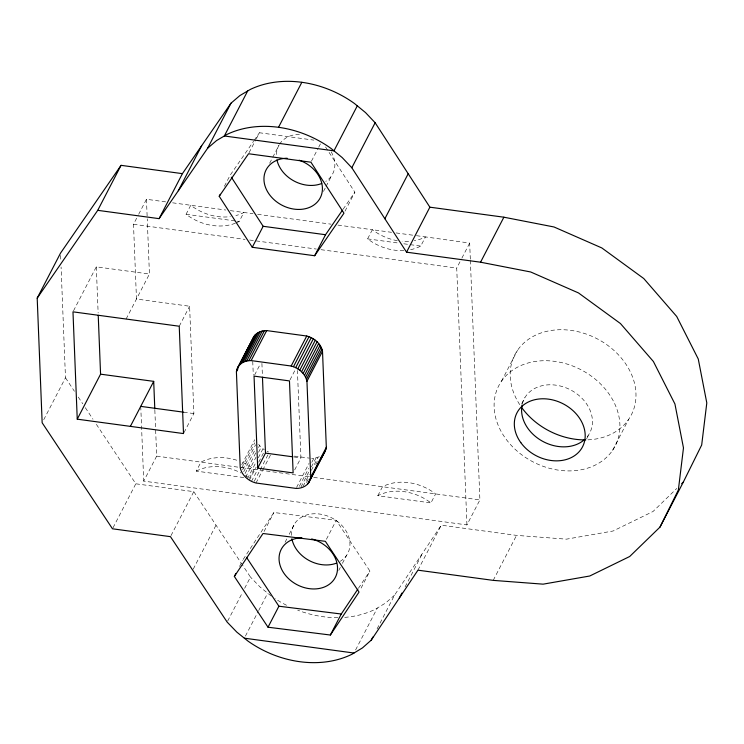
<?xml version="1.0" encoding="UTF-8"?>
<svg xmlns="http://www.w3.org/2000/svg" width="744" height="744" viewBox="0 0 744 744"><rect width="100%" height="100%" fill="white"/><g stroke="black" fill="none" stroke-linecap="round" stroke-linejoin="round"><path stroke-width="0.56" stroke-dasharray="3.72 2.79" d="M377.078 628.885L394.562 595.135L441.257 525.19L516.541 535.382L566.435 539.168L613.084 531.002L653.027 511.5L676.761 488.464M405.099 586.914L422.592 553.155M73.507 310.815L96.302 266.836L149.432 274.034L147.238 218.829M184.028 432.571L193.877 413.571L189.608 306.24L136.478 299.032L133.502 224.288L138.161 215.286M138.682 214.281L146.456 199.28L165.763 201.894M43.747 419.709L65.481 377.785L61.073 266.975M126.108 319.037L149.432 274.034M235.346 223.228A46.156 36.568 27.4 0 1 186.074 214.281L190.734 205.279A46.156 36.568 27.4 0 0 230.417 216.634M224.409 186.288L230.11 175.286L253.574 141.258M249.063 152.752L255.806 139.751M256.327 138.747L259.433 132.748L313.875 140.123M179.239 326.235L189.608 306.24M236.341 222.828A46.156 36.568 27.4 0 0 239.205 221.48L243.865 212.477L253.044 213.705M269.644 163.252L272.239 158.249M272.76 157.244L278.972 145.247A30.467 24.134 27.4 0 0 276.442 156.5M113.023 527.775L135.817 483.795L95.539 423.076M470.375 260.428L479.899 499.912L466.934 524.92L143.722 481.126L156.677 456.119L155.626 429.669M311.438 161.206L318.181 148.196M318.702 147.2L320.776 143.201M323.473 191.431L325.547 187.432M326.067 186.428L331.768 175.435M243.772 477.555L196.286 471.119L200.954 462.117A46.156 36.568 27.4 0 1 238.536 460.843M170.99 535.634L193.784 491.654L135.817 483.795M254.569 375.106L260.27 364.104M345.002 211.194L354.86 192.194L328.671 151.785M241.781 464.73L254.746 439.732M241.8 467.762L254.755 442.754M242.618 469.762L255.583 444.763M289.993 379.914L295.694 368.912M193.226 569.151L216.03 525.162M243.716 471.696L255.638 448.697M245.064 473.547L255.955 452.538M258.549 447.535L259.582 445.535L258.233 443.694M403.871 250.542A46.156 36.568 27.4 0 1 367.601 238.88L372.363 229.71L391.577 232.314M245.613 477.257L255.983 457.253M258.577 452.259L261.172 447.256L259.582 445.535M247.408 478.82L255.703 462.815M258.298 457.811L262.967 448.809L261.172 447.256M249.426 478.318L254.085 469.315A46.156 36.568 27.4 0 0 242.2 462.303M249.379 480.196L256.122 467.186M258.717 462.191L263.897 452.185M251.491 481.359L257.722 469.362M254.234 481.303L268.231 454.296M256.001 483.005L262.223 470.999M262.744 470.003L270.518 454.993M239.531 566.454L242.646 560.455M243.158 559.451L273.904 512.504L336.251 520.316L369.926 571.067L360.068 590.076M294.689 469.91L300.911 457.913L297.433 370.512M264.055 531.504L273.904 512.504M410.604 249.677A46.156 36.568 27.4 0 0 420.741 246.078L425.494 236.908L469.678 243.074L470.329 259.275M296.568 487.432L309.011 463.428M227.673 621.063L242.516 592.429M244.637 588.337L250.468 577.084L242.172 564.584M299.339 486.344L308.676 468.339M311.783 462.34L313.856 458.341L319.948 456.537M300.985 486.995L308.769 471.994M311.364 466.99L316.023 457.997M303.031 486.39L309.253 474.393M311.327 470.394L318.069 457.383M306.472 482.54L309.578 476.541M315.8 464.535L317.353 461.531M285.073 542.274L287.137 538.275M289.211 534.276L294.922 523.274M245.408 636.129L258.14 611.587M258.67 610.564L267.682 593.182M466.934 524.92L456.723 268.082L461.382 259.079M461.903 258.075L469.678 243.074M326.402 539.316L336.251 520.316M338.762 570.434L340.315 567.43M342.389 563.431L346.537 555.433M377.822 495.718L382.49 486.716A46.156 36.568 27.4 0 1 435.621 493.914L430.953 502.916A46.156 36.568 27.4 0 0 377.822 495.718L430.953 502.916M355.595 649.958L377.329 608.034M501.484 381.226L517.554 350.219M417.942 570.174L441.257 525.19M521.702 403.76L524.818 397.761M493.216 580.376L516.541 535.382M586.616 438.876L589.211 433.882M612.544 450.418A65.546 51.931 27.4 0 0 554.847 361.379A65.546 51.931 27.4 0 0 503.642 435.659A65.546 51.931 27.4 0 0 612.544 450.418L628.615 419.411M358.45 588.253L369.926 571.067M254.225 140.309L259.433 132.748M343.124 209.213L354.86 192.194M394.562 595.135L385.773 602.9L375.469 609.169A94.944 75.218 27.4 0 1 343.542 617.455M311.606 458.425L313.856 458.341M257.638 214.328L331.061 224.167M337.943 225.097L372.363 229.71A46.156 36.568 27.4 0 0 397.333 240.684M396.096 232.928L415.319 235.532M416.445 235.681L425.494 236.908A46.156 36.568 27.4 0 1 414.259 240.721M172.571 202.814L225.785 210.031M230.305 210.636L243.865 212.477A46.156 36.568 27.4 0 1 235.885 215.565M186.074 214.281L235.811 221.024M236.945 221.173L239.205 221.48M367.601 238.88L399.258 243.167M403.778 243.781L420.741 246.078M133.502 224.288L245.074 239.401M249.677 240.024L316.386 249.063M320.99 249.686L456.723 268.082M183.703 412.195L193.877 413.571M294.438 456.1L309.309 458.118M294.047 456.983L300.911 457.913M156.677 456.119L309.113 476.774M313.708 477.397L479.899 499.912M267.049 451.357L268.528 451.98M262.967 448.809L264.278 449.729M271.337 596.121L260.214 587.165L250.468 577.084M193.784 491.654L241.54 563.626M65.481 377.785L74.437 391.279M78.269 397.054L82.751 403.806M85.309 407.656L92.981 419.225M325.547 146.968L328.048 150.818M261.916 363.407L262.418 376.055M252.746 361.389L253.295 375.264M146.456 199.28L147.191 217.676M154.845 410.121L155.58 428.516M140.746 406.373L143.722 481.126M96.302 266.836L98.143 313.001M60.617 255.434L60.85 261.209M408.623 241.372A46.156 36.568 27.4 0 1 402.076 241.279M196.286 471.119A46.156 36.568 27.4 0 1 241.103 473.026M245.39 475.5A46.156 36.568 27.4 0 1 247.845 477.155M331.182 151.832A30.467 24.134 27.4 0 1 325.714 181.434M279.493 144.252A30.467 24.134 27.4 0 1 301.748 134.273M291.509 535.392A30.467 24.134 27.4 0 1 332.168 518.094A30.467 24.134 27.4 0 1 340.287 561.274M519.721 404.652A65.546 51.931 27.4 0 1 545.947 331.517A65.546 51.931 27.4 0 1 632.521 376.901A65.546 51.931 27.4 0 1 586.914 439.881M522.325 403.834A36.93 29.258 27.4 0 1 570.611 389.912A36.93 29.258 27.4 0 1 586.644 437.444M337.916 617.659A94.944 75.218 27.4 0 1 297.712 610.192M286.542 605.263A94.944 75.218 27.4 0 1 275.001 598.613"/><path stroke-width="1.12" d="M236.406 371.73L237.457 368.029L253.964 336.362C256.782 332.308 261.879 330.466 266.687 330.587L306.733 336.018C314.117 337.888 320.915 343.616 322.505 351.28L326.328 447.293L325.277 450.994L308.769 482.661C305.951 486.716 300.855 488.548 296.047 488.427L256.001 483.005C248.617 481.136 241.819 475.407 240.228 467.734L236.406 371.73L237.968 368.726M308.769 482.661L310.769 477.295L306.947 381.291C305.366 373.618 298.567 367.889 291.174 366.02L251.128 360.598C245.706 360.412 239.847 362.914 237.457 368.029M659.984 527.115L678.361 489.998L683.476 447.925L674.938 404.001L653.39 361.491L620.431 323.528L578.488 292.931L530.686 271.978L480.559 262.204L406.55 252.179L351.819 167.744L342.194 157.579L331.173 148.54A94.944 75.218 27.4 0 0 226.985 134.422L216.56 140.56L207.65 148.205L159.086 218.652L97.734 210.338L37.2 298.121L42.157 422.778L112.493 528.798L170.46 536.656L227.143 622.086L236.88 632.177L248.012 641.114A94.944 75.218 27.4 0 0 352.144 654.162L362.458 647.903L371.247 640.138L417.942 570.174L493.216 580.376L543.111 584.161L589.75 576.005L629.694 556.503L659.984 527.115L683.308 482.112L701.685 445.005L706.8 402.932L698.263 359.008L676.724 316.488L643.755 278.526L601.822 247.938L554.01 226.976L503.883 217.202L429.874 207.176L375.143 122.751L365.518 112.586L354.497 103.537A94.916 75.2 27.4 0 0 250.309 89.42L239.893 95.567L230.975 103.211L182.41 173.65L159.086 218.652M371.247 640.138L372.837 637.069M399.268 598.157L401.918 593.052M37.2 298.121L60.524 253.127L121.058 165.335L182.41 173.65M97.734 210.338L121.058 165.335M178.318 190.752L201.643 145.75M207.65 148.205L230.975 103.211M77.246 419.17L72.977 311.838L179.239 326.235L183.508 433.575L77.246 419.17L100.57 374.167L98.227 315.307M247.668 90.982L224.335 135.985L333.972 150.837L357.297 105.834M219.22 196.295L248.552 153.748L310.918 162.201L343.97 213.193L314.647 255.741L252.272 247.287L219.22 196.295L220.261 194.296M278.516 127.308L301.841 82.305M130.377 426.368L153.701 381.365L100.57 374.167M252.272 247.287L263.153 226.288L231.356 177.212M236.787 369.824L253.964 336.362M239.624 364.867L255.183 334.865M241.093 363.574L256.652 333.563M242.786 362.486L258.335 332.475M244.664 361.631L260.223 331.629M246.71 361.026L262.26 331.024M248.877 360.682L264.427 330.671M251.128 360.598L266.687 330.587M351.819 167.744L375.143 122.751M314.647 255.741L325.528 234.732L342.473 210.152M291.174 366.02L306.733 336.018M293.462 366.718L309.02 336.716M295.684 367.657L311.234 337.655M297.795 368.829L313.345 338.827M299.767 370.205L315.317 340.203M301.562 371.768L317.111 341.756M303.152 373.479L318.702 343.477M384.871 218.736L408.196 173.733M304.501 375.32L320.05 345.318M257.712 468.116L254.048 376.111L289.472 380.909L293.127 472.914L257.712 468.116L265.487 453.115L262.465 377.208M305.598 377.255L321.148 347.253M306.416 379.254L321.975 349.252M306.947 381.291L322.505 351.28M234.351 576.451L263.013 533.504L325.361 541.316L359.036 592.075L330.364 635.023L268.017 627.211L234.351 576.451L235.904 573.457M406.55 252.179L429.874 207.176M310.769 477.295L326.328 447.293M307.551 484.149L313.252 473.147M315.847 468.153L318.441 463.149M321.036 458.146L325.277 450.994M310.397 479.201L325.946 449.19M268.017 627.211L278.907 606.211L246.506 557.368M480.559 262.204L503.883 217.202M330.364 635.023L341.254 614.014L357.817 589.202M681.671 483.702L683.308 482.112M278.907 606.211L341.254 614.014M263.153 226.288L325.528 234.732M140.746 406.373L183.703 412.195M265.487 453.115L292.913 456.825M244.348 638.175L354.005 653.027M153.701 381.365L154.798 408.968M321.706 183.498A30.467 24.134 27.4 0 1 276.917 159.839M336.214 563.245A30.467 24.134 27.4 0 1 291.89 538.73M299.088 160.183A30.467 24.134 27.4 0 1 317.493 201.838A30.467 24.134 27.4 0 1 268.975 193.933A30.467 24.134 27.4 0 1 287.137 158.23M311.652 538.926A30.467 24.134 27.4 0 1 333.563 580.171A30.467 24.134 27.4 0 1 284.71 574.34A30.467 24.134 27.4 0 1 301.859 537.763M585.761 439.909A65.546 51.931 27.4 0 1 521.525 407.303M584.282 439.797A36.93 29.258 27.4 0 1 542.199 441.062A36.93 29.258 27.4 0 1 522.074 404.913M520.828 442.652A36.93 29.258 27.4 0 0 581.957 447.869A36.93 29.258 27.4 0 0 546.487 398.923A36.93 29.258 27.4 0 0 520.828 442.652"/></g></svg>
